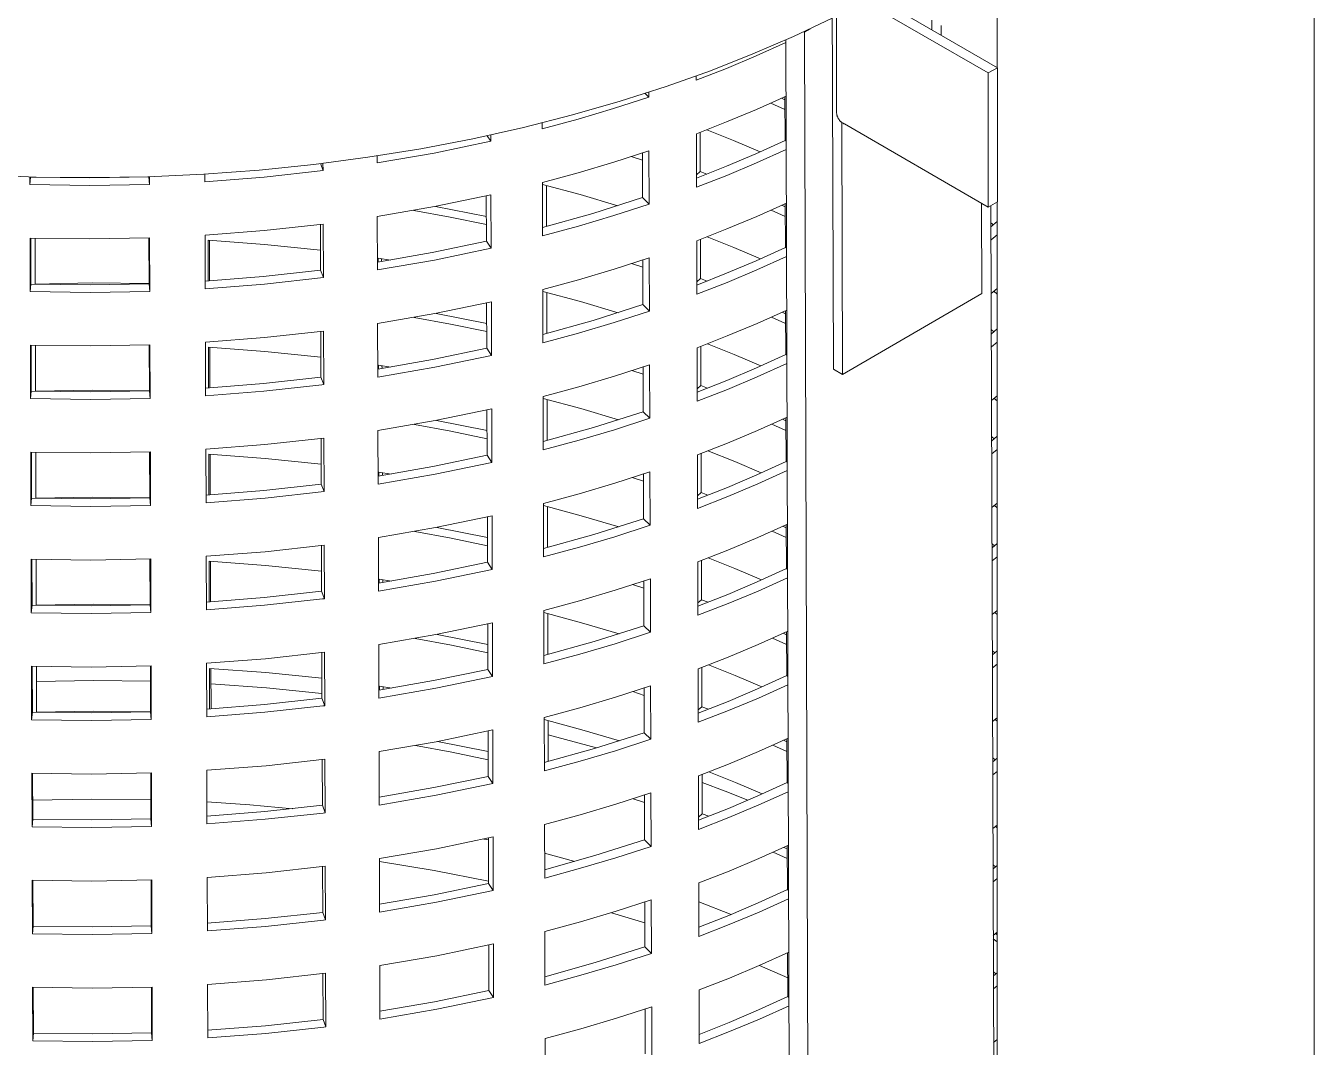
# Model space of a CAD drawing. Header units: millimetres. Extents: x 311 to 4068, y 1050 to 3803.
# Drawn here: x 3832.5 to 4028.8, y 2878.7 to 3034.3 of the extents above; entities that cross this region are included whole.
import ezdxf

# ---------------------------------------------------------------- set-up
doc = ezdxf.new("R2010")
doc.units = ezdxf.units.MM
doc.layers.add('ZANO_R', color=7, linetype='Continuous', lineweight=0)

msp = doc.modelspace()

# ---------------------------------------------------------------- linework, layer by layer
at = {"layer": 'ZANO_R'}
for p, q in [((3980.49, 3027.93), (3980.49, 3074.73)), ((4028.79, 3074.73), (4028.79, 2951.05)), ((3955.52, 2981.99), (3955.32, 3043.92)), ((3956.02, 3020.97), (3956.02, 3041.38)), ((3979.11, 3027.1), (3957.19, 3039.75)), ((3958.6, 3040.57), (3980.52, 3027.91)), ((3949.45, 3032.66), (3955.34, 3035.44)), ((3970.52, 3033.69), (3970.52, 3035.15)), ((3951.1, 3033.31), (3951, 3033.37)), ((3951.1, 3033.31), (3952.03, 3033.85)), ((3952, 2756.22), (3951.1, 3033.31)), ((3971.93, 3034.33), (3971.94, 3032.87)), ((3943.27, 3030), (3949.45, 3032.66)), ((3948.28, 3031.73), (3943.78, 3029.71)), ((3948.28, 3032.14), (3949.17, 2757.85)), ((3936.8, 3027.45), (3943.27, 3030)), ((3943.78, 3029.71), (3939.22, 3027.8)), ((3930.05, 3025.05), (3936.8, 3027.45)), ((3939.22, 3027.8), (3934.62, 3026)), ((3980.52, 3027.91), (3979.11, 3027.1)), ((3980.52, 3027.91), (3980.52, 3007.5)), ((3934.62, 3026), (3934.62, 3026.65)), ((3979.11, 3027.1), (3979.11, 3006.68)), ((3927.39, 3023.42), (3922.02, 3021.68)), ((3923.04, 3022.8), (3930.05, 3025.05)), ((3927.39, 3023.42), (3926.83, 3023.98)), ((3927.39, 3024.17), (3927.39, 3023.42)), ((3943.8, 3021.56), (3948.31, 3023.58)), ((3948.13, 3023.5), (3948.15, 3016.84)), ((3915.78, 3020.71), (3923.04, 3022.8)), ((3922.02, 3021.68), (3916.61, 3020.07)), ((3939.25, 3019.65), (3943.8, 3021.56)), ((3945.99, 3022.53), (3948.13, 3021.55)), ((3947.62, 3023.26), (3948.13, 3023.03)), ((3908.28, 3018.81), (3915.78, 3020.71)), ((3916.61, 3020.07), (3911.16, 3018.59)), ((3911.16, 3018.59), (3911.16, 3019.51)), ((3934.65, 3017.85), (3939.25, 3019.65)), ((3956.03, 3020.9), (3956.02, 3020.97)), ((3956.04, 3020.83), (3956.03, 3020.9)), ((3956.05, 3020.76), (3956.04, 3020.83)), ((3956.06, 3020.7), (3956.05, 3020.76)), ((3956.08, 3020.63), (3956.06, 3020.7)), ((3956.1, 3020.56), (3956.08, 3020.63)), ((3956.12, 3020.49), (3956.1, 3020.56)), ((3956.15, 3020.43), (3956.12, 3020.49)), ((3956.18, 3020.36), (3956.15, 3020.43)), ((3956.21, 3020.3), (3956.18, 3020.36)), ((3956.24, 3020.24), (3956.21, 3020.3)), ((3956.27, 3020.18), (3956.24, 3020.24)), ((3956.31, 3020.12), (3956.27, 3020.18)), ((3956.34, 3020.06), (3956.31, 3020.12)), ((3956.38, 3020), (3956.34, 3020.06)), ((3956.43, 3019.94), (3956.38, 3020)), ((3956.47, 3019.89), (3956.43, 3019.94)), ((3956.52, 3019.83), (3956.47, 3019.89)), ((3956.56, 3019.78), (3956.52, 3019.83)), ((3956.61, 3019.73), (3956.56, 3019.78)), ((3956.66, 3019.68), (3956.61, 3019.73)), ((3956.72, 3019.64), (3956.66, 3019.68)), ((3956.77, 3019.59), (3956.72, 3019.64)), ((3956.83, 3019.55), (3956.77, 3019.59)), ((3956.81, 3019.6), (3956.93, 2981.17)), ((3956.88, 3019.51), (3956.83, 3019.55)), ((3956.94, 3019.47), (3956.88, 3019.51)), ((3957, 3019.44), (3956.94, 3019.47)), ((3957.06, 3019.4), (3957, 3019.44)), ((3957.13, 3019.37), (3957.06, 3019.4)), ((3900.57, 3017.09), (3908.28, 3018.81)), ((3903.33, 3016.7), (3902.76, 3017.55)), ((3903.32, 3017.68), (3903.33, 3016.7)), ((3934.67, 3009.7), (3934.65, 3017.85)), ((3935.2, 3018.06), (3935.22, 3012.08)), ((3940.32, 3016.82), (3936.22, 3018.46)), ((3957.19, 3019.34), (3957.13, 3019.37)), ((3957.19, 3019.34), (3979.11, 3006.68)), ((3884.58, 3014.27), (3892.66, 3015.57)), ((3892.66, 3015.57), (3900.57, 3017.09)), ((3903.33, 3016.7), (3894.69, 3014.9)), ((3944.38, 3015.1), (3940.32, 3016.82)), ((3948.15, 3016.84), (3943.7, 3014.81)), ((3948.33, 3016.71), (3948.15, 3016.84)), ((3876.35, 3013.18), (3884.58, 3014.27)), ((3894.69, 3014.9), (3886, 3013.4)), ((3886, 3013.4), (3886, 3014.48)), ((3916.63, 3011.92), (3922.05, 3013.53)), ((3922.05, 3013.53), (3927.42, 3015.27)), ((3924.71, 3014.38), (3926.42, 3013.82)), ((3926.42, 3014.94), (3926.44, 3008.12)), ((3927.42, 3015.27), (3927.44, 3007.12)), ((3943.7, 3014.81), (3939.21, 3012.89)), ((3948.34, 3015.44), (3943.83, 3013.41)), ((3825.53, 3011.59), (3834.03, 3011.25)), ((3851.08, 3011.31), (3859.58, 3011.7)), ((3859.58, 3011.7), (3868.01, 3012.32)), ((3859.77, 3010.55), (3859.76, 3011.71)), ((3868.01, 3012.32), (3876.35, 3013.18)), ((3877.76, 3012.23), (3868.78, 3011.25)), ((3877.76, 3012.23), (3877.36, 3013.3)), ((3877.75, 3013.35), (3877.76, 3012.23)), ((3911.19, 3010.44), (3916.63, 3011.92)), ((3939.21, 3012.89), (3934.67, 3011.09)), ((3935.22, 3012.08), (3934.67, 3011.59)), ((3935.22, 3012.08), (3936.25, 3011.7)), ((3943.83, 3013.41), (3939.27, 3011.5)), ((3833.1, 3010.1), (3833.1, 3011.28)), ((3833.1, 3010.1), (3833.21, 3011.26)), ((3842.21, 3009.98), (3833.1, 3010.1)), ((3833.21, 3011.26), (3833.21, 3011.27)), ((3842.21, 3011.14), (3833.21, 3011.26)), ((3833.86, 3011.26), (3833.86, 3011.24)), ((3834.03, 3011.25), (3842.55, 3011.16)), ((3851.21, 3011.3), (3842.21, 3011.14)), ((3851.31, 3010.14), (3842.21, 3009.98)), ((3842.55, 3011.16), (3851.08, 3011.31)), ((3851.21, 3011.31), (3851.21, 3011.3)), ((3851.31, 3010.14), (3851.21, 3011.3)), ((3851.31, 3011.32), (3851.31, 3010.14)), ((3868.78, 3011.25), (3859.77, 3010.55)), ((3911.21, 3002.29), (3911.19, 3010.44)), ((3916.95, 3008.58), (3911.19, 3010.13)), ((3911.79, 3009.97), (3911.82, 3003.72)), ((3939.27, 3011.5), (3934.67, 3009.7)), ((3894.72, 3006.75), (3903.35, 3008.55)), ((3902.64, 3008.39), (3902.66, 3001.48)), ((3903.35, 3008.55), (3903.38, 3000.4)), ((3922.66, 3006.88), (3916.95, 3008.58)), ((3926.44, 3008.12), (3918.86, 3005.71)), ((3927.44, 3007.12), (3926.44, 3008.12)), ((3886.03, 3005.25), (3894.72, 3006.75)), ((3891.58, 3006.18), (3897.13, 3005.15)), ((3894.92, 3006.79), (3902.65, 3005.25)), ((3918.86, 3005.71), (3911.21, 3003.56)), ((3927.44, 3007.12), (3922.07, 3005.38)), ((3943.86, 3005.26), (3948.36, 3007.29)), ((3946.04, 3006.23), (3948.19, 3005.25)), ((3947.67, 3006.96), (3948.18, 3006.73)), ((3948.18, 3007.2), (3948.2, 3000.54)), ((3978.14, 2993.51), (3978.1, 3007.27)), ((3979.11, 3006.68), (3980.52, 3007.5)), ((3979.52, 3006.92), (3980.08, 2834.58)), ((3980.49, 2510.75), (3980.49, 3007.48)), ((3868.8, 3003.1), (3877.78, 3004.08)), ((3877.37, 3004.03), (3877.39, 2997.07)), ((3877.78, 3004.08), (3877.81, 2995.94)), ((3886.06, 2997.1), (3886.03, 3005.25)), ((3897.13, 3005.15), (3902.65, 3004.01)), ((3916.66, 3003.77), (3911.21, 3002.29)), ((3922.07, 3005.38), (3916.66, 3003.77)), ((3939.3, 3003.35), (3943.86, 3005.26)), ((3980.49, 3004.46), (3979.53, 3003.67)), ((3979.92, 3003.99), (3979.53, 3004.29)), ((3833.15, 2993.8), (3833.13, 3001.95)), ((3833.13, 3001.95), (3842.23, 3001.83)), ((3833.26, 2994.96), (3833.24, 3001.95)), ((3833.89, 3001.93), (3833.91, 2994.94)), ((3842.23, 3001.83), (3851.34, 3001.99)), ((3851.24, 3001.99), (3851.26, 2995)), ((3851.34, 3001.99), (3851.37, 2993.84)), ((3859.79, 3002.4), (3868.8, 3003.1)), ((3859.82, 2994.25), (3859.79, 3002.4)), ((3934.7, 3001.55), (3939.3, 3003.35)), ((3935.26, 3001.76), (3935.28, 2995.78)), ((3940.37, 3000.53), (3936.28, 3002.16)), ((3980.49, 3002.45), (3979.54, 3001.69)), ((3860.25, 3001.62), (3860.27, 2995.44)), ((3868.83, 3001), (3860.25, 3001.62)), ((3860.46, 3001.61), (3860.48, 2995.45)), ((3877.38, 3000.11), (3868.83, 3001)), ((3902.66, 3001.48), (3894.38, 2999.75)), ((3903.38, 3000.4), (3894.74, 2998.61)), ((3903.38, 3000.4), (3902.66, 3001.48)), ((3934.73, 2993.4), (3934.7, 3001.55)), ((3944.43, 2998.8), (3940.37, 3000.53)), ((3948.2, 3000.54), (3943.76, 2998.51)), ((3948.38, 3000.41), (3948.2, 3000.54)), ((3894.38, 2999.75), (3886.05, 2998.3)), ((3894.74, 2998.61), (3886.06, 2997.1)), ((3888.04, 2998.62), (3886.17, 2998.91)), ((3886.17, 2998.91), (3886.17, 2998.32)), ((3886.69, 2998.83), (3886.69, 2998.4)), ((3922.1, 2997.23), (3927.47, 2998.97)), ((3924.77, 2998.08), (3926.48, 2997.52)), ((3926.47, 2998.64), (3926.49, 2991.82)), ((3927.47, 2998.97), (3927.5, 2990.82)), ((3943.76, 2998.51), (3939.26, 2996.59)), ((3948.39, 2999.14), (3943.88, 2997.11)), ((3868.62, 2996.1), (3859.82, 2995.41)), ((3877.39, 2997.07), (3868.62, 2996.1)), ((3868.83, 2994.95), (3877.81, 2995.94)), ((3877.81, 2995.94), (3877.39, 2997.07)), ((3916.69, 2995.62), (3922.1, 2997.23)), ((3939.26, 2996.59), (3934.72, 2994.79)), ((3943.88, 2997.11), (3939.33, 2995.2)), ((3833.15, 2993.8), (3833.26, 2994.96)), ((3842.26, 2994.84), (3833.26, 2994.96)), ((3842.59, 2995.12), (3833.91, 2994.96)), ((3851.26, 2995), (3842.26, 2994.84)), ((3851.26, 2995.02), (3842.59, 2995.12)), ((3851.37, 2993.84), (3851.26, 2995)), ((3859.82, 2994.25), (3868.83, 2994.95)), ((3911.24, 2994.14), (3916.69, 2995.62)), ((3911.27, 2986), (3911.24, 2994.14)), ((3935.28, 2995.78), (3934.72, 2995.29)), ((3939.33, 2995.2), (3934.73, 2993.4)), ((3935.28, 2995.78), (3936.3, 2995.4)), ((3979.57, 2993.54), (3980.49, 2994.28)), ((3842.26, 2993.68), (3833.15, 2993.8)), ((3851.37, 2993.84), (3842.26, 2993.68)), ((3894.77, 2990.46), (3903.41, 2992.25)), ((3902.69, 2992.09), (3902.71, 2985.18)), ((3903.41, 2992.25), (3903.43, 2984.1)), ((3917, 2992.28), (3911.24, 2993.83)), ((3911.85, 2993.67), (3911.87, 2987.42)), ((3922.72, 2990.58), (3917, 2992.28)), ((3956.93, 2981.17), (3978.14, 2993.51)), ((3980.49, 2993.41), (3979.95, 2993.85)), ((3886.08, 2988.95), (3894.77, 2990.46)), ((3894.98, 2990.49), (3902.7, 2988.95)), ((3926.49, 2991.82), (3918.92, 2989.41)), ((3927.5, 2990.82), (3922.12, 2989.08)), ((3927.5, 2990.82), (3926.49, 2991.82)), ((3943.91, 2988.96), (3948.42, 2990.99)), ((3947.72, 2990.66), (3948.23, 2990.43)), ((3948.23, 2990.9), (3948.25, 2984.24)), ((3886.11, 2980.8), (3886.08, 2988.95)), ((3891.63, 2989.88), (3897.18, 2988.85)), ((3897.18, 2988.85), (3902.7, 2987.71)), ((3918.92, 2989.41), (3911.26, 2987.26)), ((3922.12, 2989.08), (3916.71, 2987.47)), ((3939.35, 2987.05), (3943.91, 2988.96)), ((3946.09, 2989.93), (3948.24, 2988.95)), ((3980.49, 2988.12), (3979.59, 2987.37)), ((3979.97, 2987.69), (3979.59, 2987.99)), ((3859.85, 2986.1), (3868.85, 2986.8)), ((3859.87, 2977.95), (3859.85, 2986.1)), ((3868.85, 2986.8), (3877.84, 2987.79)), ((3877.42, 2987.73), (3877.44, 2980.77)), ((3877.84, 2987.79), (3877.86, 2979.64)), ((3916.71, 2987.47), (3911.27, 2986)), ((3934.75, 2985.25), (3939.35, 2987.05)), ((3980.49, 2986.11), (3979.59, 2985.39)), ((3833.2, 2977.51), (3833.18, 2985.65)), ((3833.18, 2985.65), (3842.29, 2985.53)), ((3833.31, 2978.66), (3833.29, 2985.65)), ((3833.94, 2985.63), (3833.97, 2978.64)), ((3842.29, 2985.53), (3851.39, 2985.69)), ((3851.29, 2985.69), (3851.31, 2978.7)), ((3851.39, 2985.69), (3851.42, 2977.54)), ((3860.3, 2985.32), (3860.32, 2979.14)), ((3868.88, 2984.7), (3860.3, 2985.32)), ((3860.51, 2985.31), (3860.53, 2979.15)), ((3877.43, 2983.81), (3868.88, 2984.7)), ((3902.71, 2985.18), (3894.43, 2983.46)), ((3903.43, 2984.1), (3894.8, 2982.31)), ((3903.43, 2984.1), (3902.71, 2985.18)), ((3934.78, 2977.1), (3934.75, 2985.25)), ((3935.31, 2985.46), (3935.33, 2979.49)), ((3940.42, 2984.23), (3936.33, 2985.86)), ((3944.48, 2982.5), (3940.42, 2984.23)), ((3948.25, 2984.24), (3943.81, 2982.21)), ((3948.44, 2984.11), (3948.25, 2984.24)), ((3894.43, 2983.46), (3886.1, 2982)), ((3894.8, 2982.31), (3886.11, 2980.8)), ((3888.09, 2982.32), (3886.22, 2982.61)), ((3886.22, 2982.61), (3886.23, 2982.02)), ((3886.74, 2982.53), (3886.75, 2982.1)), ((3922.15, 2980.93), (3927.52, 2982.67)), ((3926.52, 2982.34), (3926.55, 2975.52)), ((3927.52, 2982.67), (3927.55, 2974.52)), ((3943.81, 2982.21), (3939.31, 2980.29)), ((3948.44, 2982.84), (3943.93, 2980.81)), ((3877.44, 2980.77), (3868.67, 2979.8)), ((3877.86, 2979.64), (3877.44, 2980.77)), ((3916.74, 2979.32), (3922.15, 2980.93)), ((3924.82, 2981.78), (3926.53, 2981.22)), ((3939.31, 2980.29), (3934.77, 2978.49)), ((3943.93, 2980.81), (3939.38, 2978.9)), ((3956.93, 2981.17), (3955.52, 2981.99)), ((3833.2, 2977.51), (3833.31, 2978.66)), ((3842.31, 2978.54), (3833.31, 2978.66)), ((3842.64, 2978.82), (3833.97, 2978.66)), ((3851.31, 2978.7), (3842.31, 2978.54)), ((3851.31, 2978.72), (3842.64, 2978.82)), ((3851.42, 2977.54), (3851.31, 2978.7)), ((3868.67, 2979.8), (3859.87, 2979.11)), ((3859.87, 2977.95), (3868.74, 2978.64)), ((3868.74, 2978.64), (3877.58, 2979.6)), ((3877.86, 2979.64), (3877.58, 2979.6)), ((3911.29, 2977.85), (3916.74, 2979.32)), ((3935.33, 2979.49), (3934.77, 2978.99)), ((3939.38, 2978.9), (3934.78, 2977.1)), ((3935.33, 2979.49), (3936.35, 2979.1)), ((3842.31, 2977.38), (3833.2, 2977.51)), ((3851.42, 2977.54), (3842.31, 2977.38)), ((3911.32, 2969.7), (3911.29, 2977.85)), ((3917.05, 2975.98), (3911.29, 2977.53)), ((3911.9, 2977.37), (3911.92, 2971.12)), ((3979.62, 2977.24), (3980.49, 2977.94)), ((3980.49, 2977.15), (3980, 2977.55)), ((3894.82, 2974.16), (3903.46, 2975.95)), ((3902.74, 2975.79), (3902.77, 2968.88)), ((3903.46, 2975.95), (3903.48, 2967.8)), ((3922.77, 2974.28), (3917.05, 2975.98)), ((3926.55, 2975.52), (3918.97, 2973.11)), ((3927.55, 2974.52), (3922.18, 2972.78)), ((3927.55, 2974.52), (3926.55, 2975.52)), ((3943.96, 2972.66), (3948.47, 2974.69)), ((3947.77, 2974.37), (3948.29, 2974.13)), ((3948.29, 2974.6), (3948.31, 2967.94)), ((3886.13, 2972.65), (3894.82, 2974.16)), ((3886.16, 2964.5), (3886.13, 2972.65)), ((3891.69, 2973.58), (3897.23, 2972.56)), ((3895.03, 2974.2), (3902.75, 2972.65)), ((3897.23, 2972.56), (3902.76, 2971.41)), ((3918.97, 2973.11), (3911.31, 2970.96)), ((3922.18, 2972.78), (3916.77, 2971.17)), ((3939.41, 2970.75), (3943.96, 2972.66)), ((3946.15, 2973.63), (3948.29, 2972.65)), ((3859.9, 2969.8), (3868.91, 2970.5)), ((3868.91, 2970.5), (3877.89, 2971.49)), ((3877.47, 2971.43), (3877.5, 2964.47)), ((3877.89, 2971.49), (3877.92, 2963.34)), ((3916.77, 2971.17), (3911.32, 2969.7)), ((3934.8, 2968.95), (3939.41, 2970.75)), ((3980.49, 2971.77), (3979.64, 2971.07)), ((3980.02, 2971.39), (3979.64, 2971.69)), ((3833.26, 2961.21), (3833.23, 2969.36)), ((3833.23, 2969.36), (3842.34, 2969.23)), ((3833.36, 2962.36), (3833.34, 2969.35)), ((3834, 2969.33), (3834.02, 2962.35)), ((3842.34, 2969.23), (3851.45, 2969.39)), ((3851.34, 2969.39), (3851.36, 2962.4)), ((3851.45, 2969.39), (3851.47, 2961.24)), ((3859.93, 2961.65), (3859.9, 2969.8)), ((3860.35, 2969.03), (3860.37, 2962.84)), ((3868.93, 2968.4), (3860.35, 2969.03)), ((3860.56, 2969.01), (3860.58, 2962.85)), ((3877.49, 2967.51), (3868.93, 2968.4)), ((3902.77, 2968.88), (3894.49, 2967.16)), ((3903.48, 2967.8), (3902.77, 2968.88)), ((3934.83, 2960.8), (3934.8, 2968.95)), ((3935.36, 2969.17), (3935.38, 2963.19)), ((3940.48, 2967.93), (3936.38, 2969.56)), ((3980.49, 2969.77), (3979.65, 2969.09)), ((3894.49, 2967.16), (3886.16, 2965.7)), ((3903.48, 2967.8), (3894.85, 2966.01)), ((3944.53, 2966.21), (3940.48, 2967.93)), ((3948.31, 2967.94), (3943.86, 2965.91)), ((3948.49, 2966.54), (3943.99, 2964.51)), ((3948.49, 2967.81), (3948.31, 2967.94)), ((3877.5, 2964.47), (3868.72, 2963.5)), ((3877.92, 2963.34), (3877.5, 2964.47)), ((3894.85, 2966.01), (3886.16, 2964.5)), ((3888.15, 2966.02), (3886.28, 2966.31)), ((3886.28, 2966.31), (3886.28, 2965.72)), ((3886.8, 2966.23), (3886.8, 2965.8)), ((3916.79, 2963.02), (3922.2, 2964.63)), ((3922.2, 2964.63), (3927.57, 2966.37)), ((3924.87, 2965.48), (3926.58, 2964.92)), ((3926.58, 2966.04), (3926.6, 2959.22)), ((3927.57, 2966.37), (3927.6, 2958.22)), ((3943.86, 2965.91), (3939.37, 2963.99)), ((3943.99, 2964.51), (3939.43, 2962.6)), ((3842.69, 2962.52), (3834.02, 2962.36)), ((3851.36, 2962.42), (3842.69, 2962.52)), ((3868.72, 2963.5), (3859.92, 2962.81)), ((3868.93, 2962.35), (3877.92, 2963.34)), ((3911.34, 2961.55), (3916.79, 2963.02)), ((3939.37, 2963.99), (3934.83, 2962.19)), ((3935.38, 2963.19), (3934.83, 2962.69)), ((3939.43, 2962.6), (3934.83, 2960.8)), ((3935.38, 2963.19), (3936.4, 2962.8)), ((3833.26, 2961.21), (3833.36, 2962.36)), ((3842.36, 2961.08), (3833.26, 2961.21)), ((3842.36, 2962.24), (3833.36, 2962.36)), ((3851.36, 2962.4), (3842.36, 2962.24)), ((3851.47, 2961.24), (3842.36, 2961.08)), ((3851.47, 2961.24), (3851.36, 2962.4)), ((3859.93, 2961.65), (3868.93, 2962.35)), ((3911.37, 2953.4), (3911.34, 2961.55)), ((3917.1, 2959.68), (3911.35, 2961.23)), ((3911.95, 2961.08), (3911.97, 2954.82)), ((3979.67, 2960.94), (3980.49, 2961.6)), ((3980.49, 2960.9), (3980.06, 2961.25)), ((3894.88, 2957.86), (3903.51, 2959.65)), ((3902.8, 2959.49), (3902.82, 2952.58)), ((3903.51, 2959.65), (3903.54, 2951.5)), ((3922.82, 2957.99), (3917.1, 2959.68)), ((3926.6, 2959.22), (3919.02, 2956.81)), ((3927.6, 2958.22), (3926.6, 2959.22)), ((3886.19, 2956.35), (3894.88, 2957.86)), ((3891.74, 2957.28), (3897.29, 2956.26)), ((3895.08, 2957.9), (3902.81, 2956.35)), ((3919.02, 2956.81), (3911.37, 2954.66)), ((3927.6, 2958.22), (3922.23, 2956.48)), ((3944.01, 2956.36), (3948.52, 2958.39)), ((3946.2, 2957.33), (3948.34, 2956.35)), ((3947.83, 2958.07), (3948.34, 2957.83)), ((3948.34, 2958.3), (3948.36, 2951.64)), ((3868.96, 2954.2), (3877.94, 2955.19)), ((3877.53, 2955.13), (3877.55, 2948.17)), ((3877.94, 2955.19), (3877.97, 2947.04)), ((3886.21, 2948.2), (3886.19, 2956.35)), ((3897.29, 2956.26), (3902.81, 2955.11)), ((3916.82, 2954.88), (3911.37, 2953.4)), ((3922.23, 2956.48), (3916.82, 2954.88)), ((3939.46, 2954.45), (3944.01, 2956.36)), ((3980.49, 2955.43), (3979.69, 2954.77)), ((3980.08, 2955.09), (3979.69, 2955.39)), ((3833.31, 2944.91), (3833.28, 2953.06)), ((3833.28, 2953.06), (3842.39, 2952.93)), ((3833.42, 2946.06), (3833.39, 2953.05)), ((3834.05, 2953.03), (3834.07, 2946.05)), ((3842.39, 2952.93), (3851.5, 2953.09)), ((3851.39, 2953.09), (3851.42, 2946.1)), ((3851.5, 2953.09), (3851.52, 2944.94)), ((3859.95, 2953.5), (3868.96, 2954.2)), ((3859.98, 2945.35), (3859.95, 2953.5)), ((3860.4, 2952.73), (3860.42, 2946.54)), ((3868.98, 2952.1), (3860.4, 2952.73)), ((3860.61, 2952.71), (3860.63, 2946.56)), ((3934.86, 2952.66), (3939.46, 2954.45)), ((3934.88, 2944.51), (3934.86, 2952.66)), ((3935.41, 2952.87), (3935.43, 2946.89)), ((3940.53, 2951.63), (3936.44, 2953.26)), ((3980.49, 2953.42), (3979.7, 2952.79)), ((3877.54, 2951.21), (3868.98, 2952.1)), ((3894.54, 2950.86), (3886.21, 2949.4)), ((3902.82, 2952.58), (3894.54, 2950.86)), ((3903.54, 2951.5), (3894.9, 2949.71)), ((3903.54, 2951.5), (3902.82, 2952.58)), ((3944.59, 2949.91), (3940.53, 2951.63)), ((3948.36, 2951.64), (3943.91, 2949.61)), ((3948.54, 2951.51), (3948.36, 2951.64)), ((4028.79, 2951.05), (4028.79, 2780.83)), ((3894.9, 2949.71), (3886.21, 2948.2)), ((3888.2, 2949.72), (3886.33, 2950.02)), ((3886.33, 2950.02), (3886.33, 2949.42)), ((3886.85, 2949.94), (3886.85, 2949.5)), ((3922.26, 2948.33), (3927.63, 2950.07)), ((3924.92, 2949.18), (3926.63, 2948.62)), ((3926.63, 2949.74), (3926.65, 2942.92)), ((3927.63, 2950.07), (3927.65, 2941.92)), ((3943.91, 2949.61), (3939.42, 2947.69)), ((3948.55, 2950.24), (3944.04, 2948.21)), ((3868.77, 2947.2), (3859.97, 2946.51)), ((3877.55, 2948.17), (3868.77, 2947.2)), ((3868.85, 2946.04), (3877.69, 2947)), ((3877.97, 2947.04), (3877.55, 2948.17)), ((3877.97, 2947.04), (3877.69, 2947)), ((3916.85, 2946.73), (3922.26, 2948.33)), ((3939.42, 2947.69), (3934.88, 2945.89)), ((3935.43, 2946.89), (3934.88, 2946.39)), ((3935.43, 2946.89), (3936.46, 2946.5)), ((3944.04, 2948.21), (3939.48, 2946.3)), ((3833.31, 2944.91), (3833.42, 2946.06)), ((3842.42, 2944.78), (3833.31, 2944.91)), ((3842.42, 2945.94), (3833.42, 2946.06)), ((3842.74, 2946.22), (3834.07, 2946.06)), ((3851.42, 2946.1), (3842.42, 2945.94)), ((3851.52, 2944.94), (3842.42, 2944.78)), ((3851.42, 2946.12), (3842.74, 2946.22)), ((3851.52, 2944.94), (3851.42, 2946.1)), ((3859.98, 2945.35), (3868.85, 2946.04)), ((3911.4, 2945.25), (3916.85, 2946.73)), ((3911.42, 2937.1), (3911.4, 2945.25)), ((3917.16, 2943.38), (3911.4, 2944.93)), ((3939.48, 2946.3), (3934.88, 2944.51)), ((3979.73, 2944.65), (3980.49, 2945.25)), ((3980.49, 2944.64), (3980.11, 2944.95)), ((3894.93, 2941.56), (3903.56, 2943.35)), ((3902.85, 2943.19), (3902.87, 2936.28)), ((3903.56, 2943.35), (3903.59, 2935.2)), ((3912.01, 2944.78), (3912.03, 2938.53)), ((3922.87, 2941.69), (3917.16, 2943.38)), ((3926.65, 2942.92), (3919.07, 2940.51)), ((3927.65, 2941.92), (3926.65, 2942.92)), ((3886.24, 2940.05), (3894.93, 2941.56)), ((3891.79, 2940.98), (3897.34, 2939.96)), ((3895.13, 2941.6), (3902.86, 2940.05)), ((3927.65, 2941.92), (3922.28, 2940.18)), ((3944.07, 2940.06), (3948.57, 2942.09)), ((3946.25, 2941.03), (3948.4, 2940.05)), ((3947.88, 2941.77), (3948.39, 2941.53)), ((3948.39, 2942), (3948.41, 2935.34)), ((3886.27, 2931.9), (3886.24, 2940.05)), ((3897.34, 2939.96), (3902.86, 2938.81)), ((3919.07, 2940.51), (3911.42, 2938.37)), ((3922.28, 2940.18), (3916.87, 2938.58)), ((3939.51, 2938.15), (3944.07, 2940.06)), ((3980.13, 2938.79), (3979.74, 2939.09)), ((3980.49, 2939.09), (3979.75, 2938.47)), ((3860, 2937.2), (3869.01, 2937.9)), ((3860.03, 2929.05), (3860, 2937.2)), ((3869.01, 2937.9), (3877.99, 2938.89)), ((3877.58, 2938.84), (3877.6, 2931.87)), ((3877.99, 2938.89), (3878.02, 2930.74)), ((3916.87, 2938.58), (3911.42, 2937.1)), ((3934.91, 2936.36), (3939.51, 2938.15)), ((3940.58, 2935.33), (3936.49, 2936.96)), ((3980.49, 2937.08), (3979.75, 2936.5)), ((3833.36, 2928.61), (3833.34, 2936.76)), ((3833.34, 2936.76), (3842.44, 2936.63)), ((3833.47, 2929.76), (3833.45, 2936.75)), ((3834.1, 2936.74), (3834.12, 2929.75)), ((3842.44, 2936.63), (3851.55, 2936.79)), ((3851.45, 2936.79), (3851.47, 2929.8)), ((3851.55, 2936.79), (3851.58, 2928.65)), ((3869.04, 2935.8), (3860.46, 2936.43)), ((3860.46, 2936.43), (3860.48, 2930.24)), ((3860.67, 2936.41), (3860.69, 2930.26)), ((3877.59, 2934.91), (3869.04, 2935.8)), ((3902.87, 2936.28), (3894.59, 2934.56)), ((3903.59, 2935.2), (3894.95, 2933.41)), ((3903.59, 2935.2), (3902.87, 2936.28)), ((3934.94, 2928.21), (3934.91, 2936.36)), ((3935.47, 2936.57), (3935.49, 2930.59)), ((3944.64, 2933.61), (3940.58, 2935.33)), ((3948.41, 2935.34), (3943.97, 2933.31)), ((3948.6, 2935.21), (3948.41, 2935.34)), ((3834.11, 2934.42), (3842.78, 2934.57)), ((3842.78, 2934.57), (3851.45, 2934.47)), ((3860.67, 2934.09), (3869.15, 2933.47)), ((3869.15, 2933.47), (3877.6, 2932.61)), ((3894.59, 2934.56), (3886.26, 2933.1)), ((3894.95, 2933.41), (3886.27, 2931.9)), ((3886.38, 2933.72), (3886.38, 2933.12)), ((3888.25, 2933.42), (3886.38, 2933.72)), ((3886.9, 2933.64), (3886.9, 2933.2)), ((3922.31, 2932.03), (3927.68, 2933.77)), ((3926.68, 2933.44), (3926.7, 2926.62)), ((3927.68, 2933.77), (3927.71, 2925.62)), ((3943.97, 2933.31), (3939.47, 2931.39)), ((3948.6, 2933.94), (3944.09, 2931.91)), ((3877.6, 2931.87), (3868.83, 2930.9)), ((3878.02, 2930.74), (3877.6, 2931.87)), ((3916.9, 2930.43), (3922.31, 2932.03)), ((3924.98, 2932.88), (3926.69, 2932.32)), ((3939.47, 2931.39), (3934.93, 2929.59)), ((3944.09, 2931.91), (3939.54, 2930)), ((3833.36, 2928.61), (3833.47, 2929.76)), ((3842.47, 2929.64), (3833.47, 2929.76)), ((3842.8, 2929.92), (3834.12, 2929.76)), ((3851.47, 2929.8), (3842.47, 2929.64)), ((3851.47, 2929.82), (3842.8, 2929.92)), ((3851.58, 2928.65), (3851.47, 2929.8)), ((3868.83, 2930.9), (3860.03, 2930.21)), ((3860.03, 2929.05), (3868.9, 2929.74)), ((3868.9, 2929.74), (3877.74, 2930.7)), ((3878.02, 2930.74), (3877.74, 2930.7)), ((3911.45, 2928.95), (3916.9, 2930.43)), ((3935.49, 2930.59), (3934.93, 2930.09)), ((3939.54, 2930), (3934.94, 2928.21)), ((3935.49, 2930.59), (3936.51, 2930.2)), ((3842.47, 2928.48), (3833.36, 2928.61)), ((3851.58, 2928.65), (3842.47, 2928.48)), ((3911.48, 2920.8), (3911.45, 2928.95)), ((3917.21, 2927.08), (3911.45, 2928.63)), ((3912.06, 2928.48), (3912.08, 2922.23)), ((3979.78, 2928.35), (3980.49, 2928.91)), ((3980.49, 2928.38), (3980.16, 2928.65)), ((3886.29, 2923.75), (3894.98, 2925.26)), ((3894.98, 2925.26), (3903.62, 2927.05)), ((3895.19, 2925.3), (3902.91, 2923.75)), ((3902.9, 2926.89), (3902.92, 2919.98)), ((3903.62, 2927.05), (3903.64, 2918.9)), ((3912.07, 2926.31), (3919.45, 2924.31)), ((3922.93, 2925.39), (3917.21, 2927.08)), ((3926.7, 2926.62), (3919.13, 2924.21)), ((3927.71, 2925.62), (3922.34, 2923.89)), ((3927.71, 2925.62), (3926.7, 2926.62)), ((3944.12, 2923.77), (3948.63, 2925.79)), ((3947.93, 2925.47), (3948.45, 2925.23)), ((3948.44, 2925.7), (3948.47, 2919.04)), ((3886.32, 2915.6), (3886.29, 2923.75)), ((3891.84, 2924.68), (3897.39, 2923.66)), ((3897.39, 2923.66), (3902.91, 2922.51)), ((3919.13, 2924.21), (3911.47, 2922.07)), ((3922.34, 2923.89), (3916.92, 2922.28)), ((3939.56, 2921.85), (3944.12, 2923.77)), ((3946.31, 2924.73), (3948.45, 2923.75)), ((3860.06, 2920.9), (3869.07, 2921.6)), ((3869.07, 2921.6), (3878.05, 2922.59)), ((3877.63, 2922.54), (3877.66, 2915.57)), ((3878.05, 2922.59), (3878.07, 2914.44)), ((3916.92, 2922.28), (3911.48, 2920.8)), ((3934.96, 2920.06), (3939.56, 2921.85)), ((3980.18, 2922.49), (3979.8, 2922.79)), ((3980.49, 2922.74), (3979.8, 2922.17)), ((3833.42, 2912.31), (3833.39, 2920.46)), ((3833.39, 2920.46), (3842.5, 2920.33)), ((3833.52, 2913.47), (3833.5, 2920.45)), ((3842.5, 2920.33), (3851.6, 2920.5)), ((3851.5, 2920.49), (3851.52, 2913.5)), ((3851.6, 2920.5), (3851.63, 2912.35)), ((3860.08, 2912.75), (3860.06, 2920.9)), ((3902.92, 2919.98), (3894.64, 2918.26)), ((3903.64, 2918.9), (3902.92, 2919.98)), ((3934.99, 2911.91), (3934.96, 2920.06)), ((3935.52, 2920.27), (3935.54, 2914.29)), ((3940.63, 2919.03), (3936.54, 2920.66)), ((3980.49, 2920.74), (3979.8, 2920.2)), ((3894.64, 2918.26), (3886.31, 2916.8)), ((3903.64, 2918.9), (3895.01, 2917.11)), ((3922.36, 2915.74), (3927.73, 2917.47)), ((3927.73, 2917.47), (3927.76, 2909.32)), ((3935.52, 2919.05), (3939.01, 2917.73)), ((3939.01, 2917.73), (3942.48, 2916.34)), ((3944.69, 2917.31), (3940.63, 2919.03)), ((3948.47, 2919.04), (3944.02, 2917.01)), ((3948.65, 2917.64), (3944.15, 2915.62)), ((3948.65, 2918.91), (3948.47, 2919.04)), ((3833.51, 2916.36), (3842.51, 2916.53)), ((3842.51, 2916.53), (3851.51, 2916.43)), ((3860.07, 2916.08), (3866.61, 2915.63)), ((3866.61, 2915.63), (3873.14, 2915.04)), ((3877.66, 2915.57), (3868.88, 2914.61)), ((3878.07, 2914.44), (3877.66, 2915.57)), ((3895.01, 2917.11), (3886.32, 2915.6)), ((3916.95, 2914.13), (3922.36, 2915.74)), ((3925.03, 2916.58), (3926.74, 2916.02)), ((3926.73, 2917.14), (3926.76, 2910.32)), ((3944.02, 2917.01), (3939.53, 2915.09)), ((3944.15, 2915.62), (3939.59, 2913.7)), ((3833.42, 2912.31), (3833.52, 2913.47)), ((3842.52, 2913.34), (3833.52, 2913.47)), ((3851.52, 2913.5), (3842.52, 2913.34)), ((3851.63, 2912.35), (3851.52, 2913.5)), ((3868.88, 2914.61), (3860.08, 2913.91)), ((3860.08, 2912.75), (3868.95, 2913.44)), ((3868.95, 2913.44), (3877.79, 2914.4)), ((3878.07, 2914.44), (3877.79, 2914.4)), ((3911.5, 2912.65), (3916.95, 2914.13)), ((3939.53, 2915.09), (3934.98, 2913.29)), ((3935.54, 2914.29), (3934.98, 2913.79)), ((3939.59, 2913.7), (3934.99, 2911.91)), ((3935.54, 2914.29), (3936.56, 2913.9)), ((3842.52, 2912.19), (3833.42, 2912.31)), ((3851.63, 2912.35), (3842.52, 2912.19)), ((3911.53, 2904.5), (3911.5, 2912.65)), ((3979.83, 2912.05), (3980.49, 2912.57)), ((3980.49, 2912.13), (3980.21, 2912.35)), ((3895.03, 2908.96), (3903.67, 2910.75)), ((3902.26, 2910.44), (3902.95, 2910.29)), ((3902.95, 2910.59), (3902.98, 2903.68)), ((3903.67, 2910.75), (3903.69, 2902.6)), ((3926.76, 2910.32), (3919.18, 2907.92)), ((3927.76, 2909.32), (3926.76, 2910.32)), ((3944.17, 2907.47), (3948.68, 2909.49)), ((3886.34, 2907.45), (3895.03, 2908.96)), ((3911.52, 2908.26), (3916.14, 2907.03)), ((3919.18, 2907.92), (3911.52, 2905.77)), ((3922.39, 2907.59), (3916.98, 2905.98)), ((3927.76, 2909.32), (3922.39, 2907.59)), ((3946.36, 2908.43), (3948.5, 2907.45)), ((3947.98, 2909.17), (3948.5, 2908.93)), ((3948.5, 2909.4), (3948.52, 2902.74)), ((3869.12, 2905.3), (3878.1, 2906.29)), ((3877.69, 2906.24), (3877.71, 2899.27)), ((3878.1, 2906.29), (3878.13, 2898.14)), ((3886.37, 2899.3), (3886.34, 2907.45)), ((3894.68, 2905.63), (3886.35, 2907.01)), ((3902.97, 2904), (3894.68, 2905.63)), ((3916.98, 2905.98), (3911.53, 2904.5)), ((3935.02, 2903.76), (3939.62, 2905.55)), ((3939.62, 2905.55), (3944.17, 2907.47)), ((3980.23, 2906.19), (3979.85, 2906.49)), ((3980.49, 2906.4), (3979.85, 2905.88)), ((3833.47, 2896.01), (3833.44, 2904.16)), ((3833.44, 2904.16), (3842.55, 2904.04)), ((3833.58, 2897.17), (3833.55, 2904.15)), ((3842.55, 2904.04), (3851.66, 2904.2)), ((3851.55, 2904.19), (3851.58, 2897.2)), ((3851.66, 2904.2), (3851.68, 2896.05)), ((3860.11, 2904.6), (3869.12, 2905.3)), ((3860.14, 2896.45), (3860.11, 2904.6)), ((3902.98, 2903.68), (3894.7, 2901.96)), ((3903.69, 2902.6), (3902.98, 2903.68)), ((3935.04, 2895.61), (3935.02, 2903.76)), ((3980.49, 2904.4), (3979.86, 2903.9)), ((3894.7, 2901.96), (3886.37, 2900.5)), ((3903.69, 2902.6), (3895.06, 2900.81)), ((3948.52, 2902.74), (3944.07, 2900.71)), ((3948.7, 2902.61), (3948.52, 2902.74)), ((3895.06, 2900.81), (3886.37, 2899.3)), ((3922.41, 2899.44), (3927.78, 2901.17)), ((3926.79, 2900.84), (3926.81, 2894.03)), ((3927.78, 2901.17), (3927.81, 2893.02)), ((3939.97, 2898.95), (3935.02, 2900.89)), ((3944.07, 2900.71), (3939.58, 2898.79)), ((3948.7, 2901.34), (3944.2, 2899.32)), ((3868.93, 2898.31), (3860.13, 2897.61)), ((3877.71, 2899.27), (3868.93, 2898.31)), ((3869, 2897.14), (3877.85, 2898.1)), ((3878.13, 2898.14), (3877.71, 2899.27)), ((3878.13, 2898.14), (3877.85, 2898.1)), ((3911.56, 2896.35), (3917, 2897.83)), ((3917, 2897.83), (3922.41, 2899.44)), ((3926.8, 2897.65), (3921.72, 2899.22)), ((3939.58, 2898.79), (3935.04, 2896.99)), ((3944.2, 2899.32), (3939.64, 2897.4)), ((3833.47, 2896.01), (3833.58, 2897.17)), ((3842.58, 2895.89), (3833.47, 2896.01)), ((3842.58, 2897.04), (3833.58, 2897.17)), ((3851.58, 2897.2), (3842.58, 2897.04)), ((3851.68, 2896.05), (3842.58, 2895.89)), ((3851.68, 2896.05), (3851.58, 2897.2)), ((3860.14, 2896.45), (3869, 2897.14)), ((3911.58, 2888.2), (3911.56, 2896.35)), ((3939.64, 2897.4), (3935.04, 2895.61)), ((3979.88, 2895.75), (3980.49, 2896.23)), ((3980.49, 2895.87), (3980.27, 2896.05)), ((3895.09, 2892.66), (3903.72, 2894.45)), ((3903.01, 2894.29), (3903.03, 2887.38)), ((3903.72, 2894.45), (3903.75, 2886.3)), ((3926.81, 2894.03), (3919.23, 2891.62)), ((3927.81, 2893.02), (3926.81, 2894.03)), ((3979.88, 2895.24), (3980.49, 2894.78)), ((3886.4, 2891.15), (3895.09, 2892.66)), ((3927.81, 2893.02), (3922.44, 2891.29)), ((3944.22, 2891.17), (3948.73, 2893.19)), ((3948.55, 2893.1), (3948.57, 2886.44)), ((3869.17, 2889), (3878.15, 2889.99)), ((3877.74, 2889.94), (3877.76, 2882.97)), ((3878.15, 2889.99), (3878.18, 2881.84)), ((3886.42, 2883), (3886.4, 2891.15)), ((3919.23, 2891.62), (3911.58, 2889.47)), ((3922.44, 2891.29), (3917.03, 2889.68)), ((3939.67, 2889.26), (3944.22, 2891.17)), ((3948.56, 2889.3), (3944.26, 2891.18)), ((3980.29, 2889.89), (3979.9, 2890.2)), ((3980.49, 2890.06), (3979.9, 2889.58)), ((3833.52, 2879.71), (3833.49, 2887.86)), ((3833.49, 2887.86), (3842.6, 2887.74)), ((3833.63, 2880.87), (3833.61, 2887.86)), ((3842.6, 2887.74), (3851.71, 2887.9)), ((3851.61, 2887.89), (3851.63, 2880.9)), ((3851.71, 2887.9), (3851.73, 2879.75)), ((3860.16, 2888.3), (3869.17, 2889)), ((3860.19, 2880.15), (3860.16, 2888.3)), ((3917.03, 2889.68), (3911.58, 2888.2)), ((3935.07, 2887.46), (3939.67, 2889.26)), ((3980.49, 2888.06), (3979.91, 2887.6)), ((3903.03, 2887.38), (3894.75, 2885.66)), ((3903.75, 2886.3), (3895.11, 2884.51)), ((3903.75, 2886.3), (3903.03, 2887.38)), ((3935.09, 2879.31), (3935.07, 2887.46)), ((3948.57, 2886.44), (3944.13, 2884.41)), ((3948.75, 2886.31), (3948.57, 2886.44)), ((3894.75, 2885.66), (3886.42, 2884.2)), ((3895.11, 2884.51), (3886.42, 2883)), ((3922.47, 2883.14), (3927.84, 2884.87)), ((3926.84, 2884.54), (3926.86, 2877.73)), ((3927.84, 2884.87), (3927.86, 2876.73)), ((3944.13, 2884.41), (3939.63, 2882.49)), ((3948.76, 2885.04), (3944.25, 2883.02)), ((3868.99, 2882.01), (3860.18, 2881.32)), ((3877.76, 2882.97), (3868.99, 2882.01)), ((3878.18, 2881.84), (3877.76, 2882.97)), ((3917.06, 2881.53), (3922.47, 2883.14)), ((3939.63, 2882.49), (3935.09, 2880.69)), ((3944.25, 2883.02), (3939.7, 2881.11)), ((3833.52, 2879.71), (3833.63, 2880.87)), ((3842.63, 2880.75), (3833.63, 2880.87)), ((3851.63, 2880.9), (3842.63, 2880.75)), ((3851.73, 2879.75), (3851.63, 2880.9)), ((3860.19, 2880.15), (3869.06, 2880.84)), ((3869.06, 2880.84), (3877.9, 2881.8)), ((3878.18, 2881.84), (3877.9, 2881.8)), ((3911.61, 2880.05), (3917.06, 2881.53)), ((3911.63, 2871.9), (3911.61, 2880.05)), ((3939.7, 2881.11), (3935.09, 2879.31)), ((3842.63, 2879.59), (3833.52, 2879.71)), ((3851.73, 2879.75), (3842.63, 2879.59)), ((3979.94, 2879.45), (3980.49, 2879.89))]:
    msp.add_line(p, q, dxfattribs=at)

doc.saveas('drawing.dxf')
